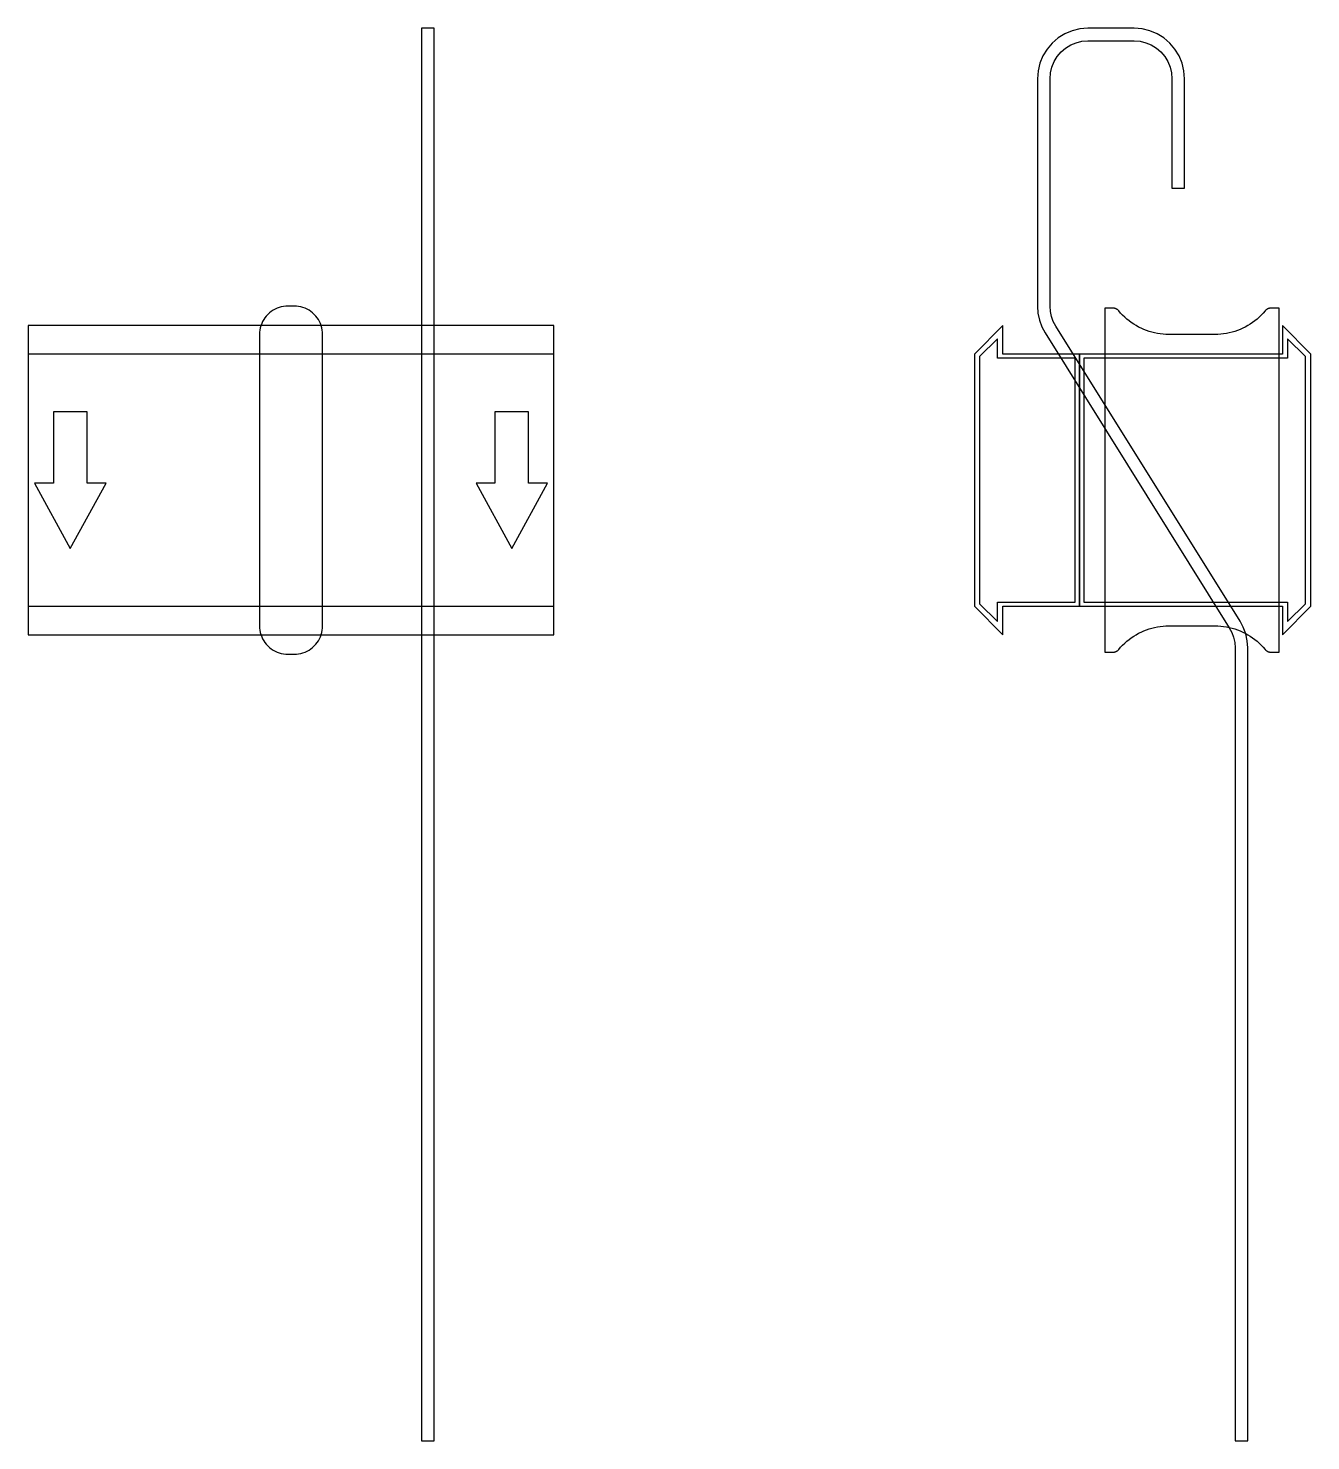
# Model space of a CAD drawing. Extents: x 0 to 610, y -457 to 215.
import ezdxf

# ---------------------------------------------------------------- set-up
doc = ezdxf.new("R2010")
doc.units = 0
doc.layers.add('Halfen', color=7, linetype='CONTINUOUS')

msp = doc.modelspace()

# ---------------------------------------------------------------- linework, layer by layer
at = {"layer": 'Halfen', "color": 7}
for points in [[(193, -456.927), (193, 214.971), (187, 214.971), (187, -456.927)], [(580, -456.927), (580, -79.715), (579.766, -76.375), (579.07, -73.1), (577.925, -69.953), (576.353, -66.997), (488.735, 73.221), (487.556, 75.438), (486.697, 77.798), (486.175, 80.255), (486, 82.76), (486, 190.971), (486.222, 193.787), (486.881, 196.534), (487.962, 199.143), (489.438, 201.551), (491.272, 203.699), (493.42, 205.534), (495.828, 207.009), (498.438, 208.09), (501.184, 208.75), (504, 208.971), (526, 208.971), (528.816, 208.75), (531.562, 208.09), (534.172, 207.009), (536.58, 205.534), (538.728, 203.699), (540.562, 201.551), (542.038, 199.143), (543.119, 196.534), (543.778, 193.787), (544, 190.971), (544, 138.971), (550, 138.971), (550, 190.971), (549.705, 194.726), (548.825, 198.388), (547.384, 201.867), (545.416, 205.078), (542.971, 207.942), (540.107, 210.388), (536.896, 212.355), (533.416, 213.797), (529.754, 214.676), (526, 214.971), (504, 214.971), (500.246, 214.676), (496.584, 213.797), (493.104, 212.355), (489.893, 210.388), (487.029, 207.942), (484.584, 205.078), (482.616, 201.867), (481.175, 198.388), (480.295, 194.726), (480, 190.971), (480, 82.76), (480.234, 79.419), (480.93, 76.144), (482.075, 72.998), (483.647, 70.042), (571.265, -70.177), (572.444, -72.394), (573.303, -74.754), (573.825, -77.21), (574, -79.715), (574, -456.927)], [(140, -69.3), (140, -56.8), (140, 69.3), (139.958, 70.359), (139.834, 71.412), (139.627, 72.452), (139.339, 73.472), (138.972, 74.466), (138.529, 75.429), (138.011, 76.354), (137.422, 77.235), (136.765, 78.068), (136.046, 78.846), (135.268, 79.565), (134.435, 80.222), (133.554, 80.811), (132.629, 81.329), (131.666, 81.772), (130.672, 82.139), (129.652, 82.427), (128.612, 82.634), (127.559, 82.758), (126.5, 82.8), (123.5, 82.8), (122.441, 82.758), (121.388, 82.634), (120.348, 82.427), (119.328, 82.139), (118.334, 81.772), (117.371, 81.329), (116.446, 80.811), (115.565, 80.222), (114.732, 79.565), (113.954, 78.846), (113.235, 78.068), (112.578, 77.235), (111.989, 76.354), (111.471, 75.429), (111.028, 74.466), (110.661, 73.472), (110.373, 72.452), (110.166, 71.412), (110.042, 70.359), (110, 69.3), (110, -56.8), (110, -69.3), (110.042, -70.359), (110.166, -71.412), (110.373, -72.452), (110.661, -73.472), (111.028, -74.466), (111.471, -75.429), (111.989, -76.354), (112.578, -77.235), (113.235, -78.068), (113.954, -78.846), (114.732, -79.565), (115.565, -80.222), (116.446, -80.811), (117.371, -81.329), (118.334, -81.772), (119.328, -82.139), (120.348, -82.427), (121.388, -82.634), (122.441, -82.758), (123.5, -82.8), (126.5, -82.8), (127.559, -82.758), (128.612, -82.634), (129.652, -82.427), (130.672, -82.139), (131.666, -81.772), (132.629, -81.329), (133.554, -80.811), (134.435, -80.222), (135.268, -79.565), (136.046, -78.846), (136.765, -78.068), (137.422, -77.235), (138.011, -76.354), (138.529, -75.429), (138.972, -74.466), (139.339, -73.472), (139.627, -72.452), (139.834, -71.412), (139.958, -70.359), (140, -69.3)], [(595, -81.8), (595, 81.8), (591, 81.8), (590.846, 81.797), (590.691, 81.786), (590.538, 81.769), (590.385, 81.746), (590.234, 81.715), (590.084, 81.678), (589.936, 81.634), (589.789, 81.584), (589.646, 81.527), (589.505, 81.464), (589.366, 81.395), (589.231, 81.32), (589.1, 81.239), (588.972, 81.153), (588.848, 81.06), (588.728, 80.963), (588.613, 80.86), (588.502, 80.752), (588.397, 80.639), (588.296, 80.522), (587.41, 79.491), (586.479, 78.5), (585.505, 77.551), (584.491, 76.646), (583.437, 75.787), (582.347, 74.975), (581.222, 74.211), (580.064, 73.499), (578.876, 72.838), (577.66, 72.23), (576.418, 71.676), (575.153, 71.178), (573.867, 70.736), (572.563, 70.351), (571.243, 70.024), (569.911, 69.756), (568.567, 69.547), (567.216, 69.397), (565.859, 69.307), (564.5, 69.277), (542.5, 69.277), (541.141, 69.307), (539.784, 69.397), (538.433, 69.547), (537.089, 69.756), (535.757, 70.024), (534.437, 70.351), (533.133, 70.736), (531.847, 71.178), (530.582, 71.676), (529.34, 72.23), (528.124, 72.838), (526.936, 73.499), (525.778, 74.211), (524.653, 74.975), (523.563, 75.787), (522.509, 76.646), (521.495, 77.551), (520.521, 78.5), (519.59, 79.491), (518.704, 80.522), (518.603, 80.639), (518.498, 80.752), (518.387, 80.86), (518.272, 80.963), (518.152, 81.06), (518.028, 81.153), (517.9, 81.239), (517.769, 81.32), (517.634, 81.395), (517.495, 81.464), (517.354, 81.527), (517.211, 81.584), (517.064, 81.634), (516.916, 81.678), (516.766, 81.715), (516.615, 81.746), (516.462, 81.769), (516.309, 81.786), (516.154, 81.797), (516, 81.8), (512, 81.8), (512, -81.8), (516, -81.8), (516.154, -81.797), (516.309, -81.786), (516.462, -81.769), (516.615, -81.746), (516.766, -81.715), (516.916, -81.678), (517.064, -81.634), (517.211, -81.584), (517.354, -81.527), (517.495, -81.464), (517.634, -81.395), (517.769, -81.32), (517.9, -81.239), (518.028, -81.153), (518.152, -81.06), (518.272, -80.963), (518.387, -80.86), (518.498, -80.752), (518.603, -80.639), (518.704, -80.522), (519.59, -79.491), (520.521, -78.5), (521.495, -77.551), (522.509, -76.646), (523.563, -75.787), (524.653, -74.975), (525.778, -74.211), (526.936, -73.499), (528.124, -72.838), (529.34, -72.23), (530.582, -71.676), (531.847, -71.178), (533.133, -70.736), (534.437, -70.351), (535.757, -70.024), (537.089, -69.756), (538.433, -69.547), (539.784, -69.397), (541.141, -69.307), (542.5, -69.277), (564.5, -69.277), (565.859, -69.307), (567.216, -69.397), (568.567, -69.547), (569.911, -69.756), (571.243, -70.024), (572.563, -70.351), (573.867, -70.736), (575.153, -71.178), (576.418, -71.676), (577.66, -72.23), (578.876, -72.838), (580.064, -73.499), (581.222, -74.211), (582.347, -74.975), (583.437, -75.787), (584.491, -76.646), (585.505, -77.551), (586.479, -78.5), (587.41, -79.491), (588.296, -80.522), (588.397, -80.639), (588.502, -80.752), (588.613, -80.86), (588.728, -80.963), (588.848, -81.06), (588.972, -81.153), (589.1, -81.239), (589.231, -81.32), (589.366, -81.395), (589.505, -81.464), (589.646, -81.527), (589.789, -81.584), (589.936, -81.634), (590.084, -81.678), (590.234, -81.715), (590.385, -81.746), (590.538, -81.769), (590.691, -81.786), (590.846, -81.797), (591, -81.8)], [(0, -73.5), (250, -73.5), (250, 73.5), (0, 73.5)], [(500, -60), (500, 60), (463.5, 60), (463.5, 73.5), (450, 60), (450, -60), (463.5, -73.5), (463.5, -60)], [(498, -58), (498, 58), (461, 58), (461, 67.25), (452.5, 58.75), (452.5, -58.75), (461, -67.25), (461, -58)], [(610, -60), (610, 60), (596.5, 73.5), (596.5, 60), (500, 60), (500, -60), (596.5, -60), (596.5, -73.5)], [(607.5, -58.75), (607.5, 58.75), (599, 67.25), (599, 58), (502, 58), (502, -58), (599, -58), (599, -67.25)], [(0, -60), (250, -60), (250, 60), (0, 60)], [(20, -32.5), (37, -1.5), (28, -1.5), (28, 32.5), (12, 32.5), (12, -1.5), (3, -1.5)], [(230, -32.5), (247, -1.5), (238, -1.5), (238, 32.5), (222, 32.5), (222, -1.5), (213, -1.5)]]:
    msp.add_lwpolyline(points, close=True, dxfattribs=at)

doc.saveas('drawing.dxf')
